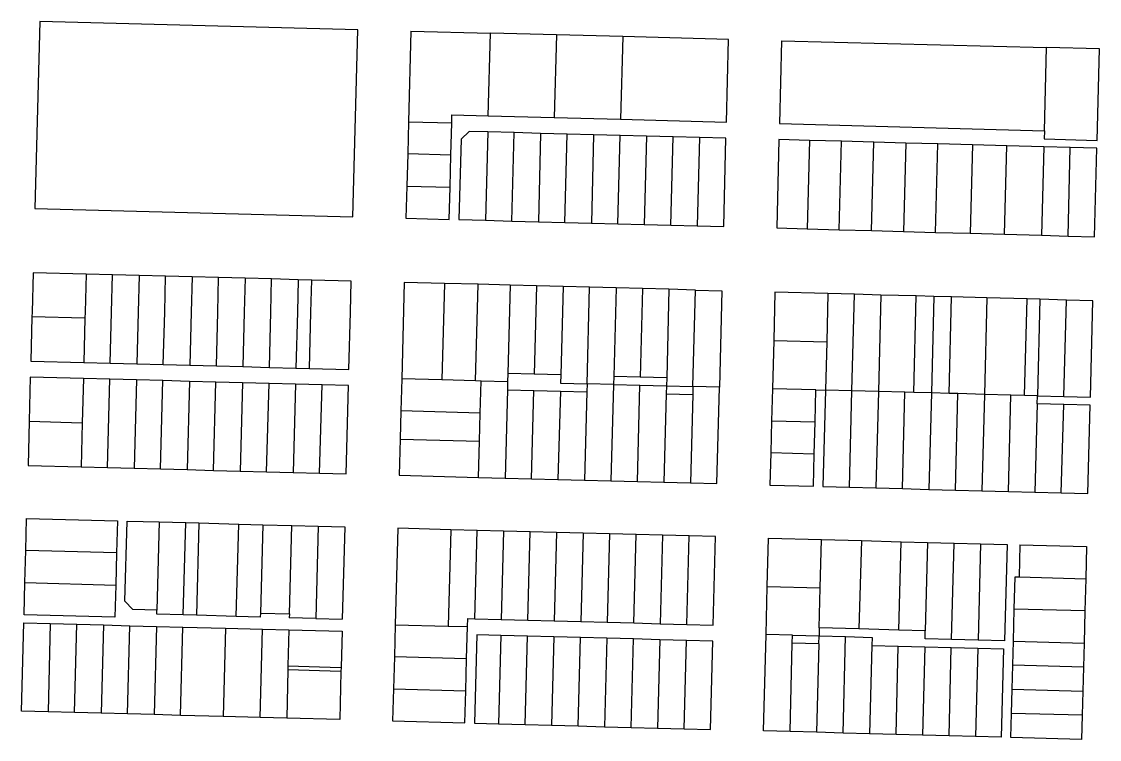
# Model space of a CAD drawing. Header units: inches. Extents: x 486468 to 494399, y 5455955 to 5460553.
# Drawn here: x 486935.6 to 487344.4, y 5457038.1 to 5457310.3 of the extents above; entities that cross this region are included whole.
import ezdxf

# ---------------------------------------------------------------- set-up
doc = ezdxf.new("R2010")
doc.units = ezdxf.units.IN
doc.header["$MEASUREMENT"] = 0
doc.layers.add('ParcelLines', color=10, linetype='Continuous')

msp = doc.modelspace()

# ---------------------------------------------------------------- linework, layer by layer
at = {"layer": 'ParcelLines', "color": 1}
for p, q in [((486942.5, 5457310.322), (486940.599, 5457239.421)), ((487063.144, 5457307.219), (486942.5, 5457310.322)), ((487061.292, 5457236.268), (487063.144, 5457307.219)), ((487083.243, 5457306.669), (487082.342, 5457272.268)), ((487083.243, 5457306.669), (487113.391, 5457305.887)), ((487112.54, 5457274.567), (487113.391, 5457305.887)), ((487138.489, 5457305.247), (487113.391, 5457305.887)), ((487138.489, 5457305.247), (487137.639, 5457273.916)), ((487163.588, 5457304.597), (487138.489, 5457305.247)), ((487163.588, 5457304.597), (487162.738, 5457273.266)), ((487203.738, 5457303.566), (487163.588, 5457304.597)), ((487202.887, 5457272.216), (487203.738, 5457303.566)), ((487223.838, 5457303.066), (487222.987, 5457271.665)), ((487223.838, 5457303.066), (487324.286, 5457300.477)), ((487323.486, 5457268.866), (487324.286, 5457300.477)), ((487344.386, 5457299.967), (487324.286, 5457300.477)), ((487343.486, 5457265.267), (487344.386, 5457299.967)), ((487098.761, 5457271.867), (487098.841, 5457274.917)), ((487098.841, 5457274.917), (487112.54, 5457274.567)), ((487082.342, 5457272.268), (487082.031, 5457260.118)), ((487082.342, 5457272.268), (487098.761, 5457271.867)), ((487098.441, 5457259.667), (487098.761, 5457271.867)), ((487112.54, 5457274.567), (487137.639, 5457273.916)), ((487137.639, 5457273.916), (487162.738, 5457273.266)), ((487162.738, 5457273.266), (487202.887, 5457272.216)), ((487222.987, 5457271.665), (487323.486, 5457268.866)), ((487102.259, 5457265.719), (487105.338, 5457268.639)), ((487112.39, 5457268.457), (487105.338, 5457268.639)), ((487112.39, 5457268.457), (487111.49, 5457234.956)), ((487122.44, 5457268.197), (487112.39, 5457268.457)), ((487121.539, 5457234.696), (487122.44, 5457268.197)), ((487132.439, 5457267.936), (487122.44, 5457268.197)), ((487132.439, 5457267.936), (487131.589, 5457234.436)), ((487142.489, 5457267.676), (487132.439, 5457267.936)), ((487141.638, 5457234.176), (487142.489, 5457267.676)), ((487152.538, 5457267.416), (487142.489, 5457267.676)), ((487152.538, 5457267.416), (487151.688, 5457233.915)), ((487162.588, 5457267.156), (487152.538, 5457267.416)), ((487161.687, 5457233.655), (487162.588, 5457267.156)), ((487172.637, 5457266.896), (487162.588, 5457267.156)), ((487172.637, 5457266.896), (487171.737, 5457233.395)), ((487182.687, 5457266.636), (487172.637, 5457266.896)), ((487323.486, 5457268.866), (487323.386, 5457265.866)), ((487102.259, 5457265.719), (487101.44, 5457235.216)), ((487181.787, 5457233.135), (487182.687, 5457266.636)), ((487192.687, 5457266.376), (487182.687, 5457266.636)), ((487192.687, 5457266.376), (487191.837, 5457232.875)), ((487202.737, 5457266.116), (487192.687, 5457266.376)), ((487201.887, 5457232.615), (487202.737, 5457266.116)), ((487222.837, 5457265.565), (487221.986, 5457232.065)), ((487234.437, 5457265.245), (487222.837, 5457265.565)), ((487234.437, 5457265.245), (487233.536, 5457231.745)), ((487246.587, 5457264.916), (487234.437, 5457265.245)), ((487245.736, 5457231.405), (487246.587, 5457264.916)), ((487258.786, 5457264.576), (487246.587, 5457264.916)), ((487257.886, 5457231.065), (487258.786, 5457264.576)), ((487270.936, 5457264.246), (487258.786, 5457264.576)), ((487270.936, 5457264.246), (487270.085, 5457230.725)), ((487283.136, 5457263.916), (487270.936, 5457264.246)), ((487282.235, 5457230.385), (487283.136, 5457263.916)), ((487296.236, 5457263.556), (487283.136, 5457263.916)), ((487296.236, 5457263.556), (487295.335, 5457230.025)), ((487309.286, 5457263.196), (487296.236, 5457263.556)), ((487308.435, 5457229.665), (487309.286, 5457263.196)), ((487323.286, 5457262.816), (487309.286, 5457263.196)), ((487323.286, 5457262.816), (487322.435, 5457229.276)), ((487333.336, 5457262.536), (487323.286, 5457262.816)), ((487323.386, 5457265.866), (487343.486, 5457265.267)), ((487082.031, 5457260.118), (487081.711, 5457247.918)), ((487098.11, 5457247.517), (487098.441, 5457259.667)), ((487332.485, 5457228.996), (487333.336, 5457262.536)), ((487343.386, 5457262.267), (487333.336, 5457262.536)), ((487342.535, 5457228.716), (487343.386, 5457262.267)), ((487081.711, 5457247.918), (487081.391, 5457235.767)), ((487081.711, 5457247.918), (487098.11, 5457247.517)), ((487097.79, 5457235.316), (487098.11, 5457247.517)), ((486940.599, 5457239.421), (487061.292, 5457236.268)), ((487081.391, 5457235.767), (487097.79, 5457235.316)), ((487101.44, 5457235.216), (487111.49, 5457234.956)), ((487111.49, 5457234.956), (487121.539, 5457234.696)), ((487121.539, 5457234.696), (487131.589, 5457234.436)), ((487131.589, 5457234.436), (487141.638, 5457234.176)), ((487141.638, 5457234.176), (487151.688, 5457233.915)), ((487151.688, 5457233.915), (487161.687, 5457233.655)), ((487161.687, 5457233.655), (487171.737, 5457233.395)), ((487171.737, 5457233.395), (487181.787, 5457233.135)), ((487181.787, 5457233.135), (487191.837, 5457232.875)), ((487191.837, 5457232.875), (487201.887, 5457232.615)), ((487221.986, 5457232.065), (487233.536, 5457231.745)), ((487233.536, 5457231.745), (487245.736, 5457231.405)), ((487245.736, 5457231.405), (487257.886, 5457231.065)), ((487257.886, 5457231.065), (487270.085, 5457230.725)), ((487270.085, 5457230.725), (487282.235, 5457230.385)), ((487282.235, 5457230.385), (487295.335, 5457230.025)), ((487295.335, 5457230.025), (487308.435, 5457229.665)), ((487308.435, 5457229.665), (487322.435, 5457229.276)), ((487322.435, 5457229.276), (487332.485, 5457228.996)), ((487332.485, 5457228.996), (487342.535, 5457228.716)), ((486960.098, 5457214.539), (486939.949, 5457215.071)), ((486970.147, 5457214.279), (486960.098, 5457214.539)), ((486980.197, 5457214.019), (486970.147, 5457214.279)), ((486980.197, 5457214.019), (486979.827, 5457200.069)), ((486990.246, 5457213.759), (486980.197, 5457214.019)), ((486989.876, 5457200.069), (486990.246, 5457213.759)), ((487000.296, 5457213.499), (486990.246, 5457213.759)), ((487010.345, 5457213.228), (487000.296, 5457213.499)), ((487020.395, 5457212.968), (487010.345, 5457213.228)), ((487020.395, 5457212.968), (487020.064, 5457200.068)), ((487030.443, 5457212.708), (487020.395, 5457212.968)), ((487030.123, 5457200.068), (487030.443, 5457212.708)), ((487040.543, 5457212.438), (487030.443, 5457212.708)), ((487040.543, 5457212.438), (487040.213, 5457200.068)), ((487045.693, 5457212.308), (487040.543, 5457212.438)), ((487045.363, 5457200.068), (487045.693, 5457212.308)), ((487060.642, 5457211.918), (487045.693, 5457212.308)), ((487060.322, 5457200.067), (487060.642, 5457211.918)), ((487080.751, 5457211.416), (487079.761, 5457174.816)), ((487095.95, 5457211.016), (487094.99, 5457174.415)), ((487108.74, 5457210.686), (487095.95, 5457211.016)), ((487107.739, 5457174.085), (487108.74, 5457210.686)), ((487120.889, 5457210.365), (487108.74, 5457210.686)), ((487120.889, 5457210.365), (487120.039, 5457176.815)), ((487130.938, 5457210.095), (487120.889, 5457210.365)), ((487130.938, 5457210.095), (487130.038, 5457176.565)), ((487140.988, 5457209.835), (487130.938, 5457210.095)), ((487140.988, 5457209.835), (487140.087, 5457176.314)), ((487151.027, 5457209.575), (487140.988, 5457209.835)), ((487150.086, 5457172.984), (487151.027, 5457209.575)), ((487161.087, 5457209.315), (487151.027, 5457209.575)), ((487161.087, 5457209.315), (487160.186, 5457175.764)), ((487171.086, 5457209.054), (487161.087, 5457209.315)), ((487171.086, 5457209.054), (487170.235, 5457175.514)), ((487181.136, 5457208.795), (487171.086, 5457209.054)), ((487181.136, 5457208.795), (487180.285, 5457175.264)), ((487191.185, 5457208.525), (487181.136, 5457208.795)), ((487190.235, 5457171.914), (487191.185, 5457208.525)), ((487191.185, 5457208.525), (487201.235, 5457208.265)), ((487201.235, 5457208.265), (487200.285, 5457171.664)), ((487221.335, 5457207.714), (487220.855, 5457189.414)), ((487241.435, 5457207.174), (487221.335, 5457207.714)), ((487241.435, 5457207.174), (487240.965, 5457188.864)), ((487251.485, 5457206.904), (487241.435, 5457207.174)), ((487250.535, 5457170.333), (487251.485, 5457206.904)), ((487261.535, 5457206.634), (487251.485, 5457206.904)), ((487261.535, 5457206.634), (487260.585, 5457170.064)), ((487274.935, 5457206.265), (487261.535, 5457206.634)), ((487273.985, 5457169.694), (487274.935, 5457206.265)), ((487281.635, 5457206.085), (487274.935, 5457206.265)), ((487281.635, 5457206.085), (487280.685, 5457169.514)), ((487288.335, 5457205.905), (487281.635, 5457206.085)), ((487287.385, 5457169.334), (487288.335, 5457205.905)), ((487301.685, 5457205.545), (487288.335, 5457205.905)), ((487301.685, 5457205.545), (487300.735, 5457168.964)), ((487316.935, 5457205.135), (487301.685, 5457205.545)), ((487315.985, 5457168.554), (487316.935, 5457205.135)), ((487321.785, 5457205.005), (487316.935, 5457205.135)), ((487321.785, 5457205.005), (487320.835, 5457168.414)), ((487331.835, 5457204.735), (487321.785, 5457205.005)), ((487330.885, 5457168.164), (487331.835, 5457204.735)), ((487341.885, 5457204.465), (487331.835, 5457204.735)), ((487340.935, 5457167.914), (487341.885, 5457204.465)), ((486939.529, 5457198.321), (486939.099, 5457181.57)), ((486959.708, 5457200.069), (486959.648, 5457197.819)), ((486969.247, 5457180.779), (486969.767, 5457200.069)), ((486979.827, 5457200.069), (486979.297, 5457180.519)), ((487009.494, 5457179.728), (487010.014, 5457200.068)), ((487020.064, 5457200.068), (487019.544, 5457179.468)), ((487040.213, 5457200.068), (487039.643, 5457178.937)), ((487059.742, 5457178.417), (487060.322, 5457200.067)), ((487220.855, 5457189.414), (487220.385, 5457171.113)), ((487220.855, 5457189.414), (487240.965, 5457188.864)), ((487240.965, 5457188.864), (487240.485, 5457170.613)), ((486939.099, 5457181.57), (486959.198, 5457181.039)), ((486959.198, 5457181.039), (486969.247, 5457180.779)), ((486969.247, 5457180.779), (486979.297, 5457180.519)), ((486979.297, 5457180.519), (486989.345, 5457180.258)), ((486989.345, 5457180.258), (486999.395, 5457179.998)), ((486999.395, 5457179.998), (487009.494, 5457179.728)), ((487009.494, 5457179.728), (487019.544, 5457179.468)), ((487019.544, 5457179.468), (487029.593, 5457179.208)), ((487029.593, 5457179.208), (487039.643, 5457178.937)), ((487039.643, 5457178.937), (487044.792, 5457178.807)), ((487044.792, 5457178.807), (487059.742, 5457178.417)), ((487120.039, 5457176.815), (487119.939, 5457173.765)), ((487130.038, 5457176.565), (487120.039, 5457176.815)), ((486938.899, 5457175.47), (486938.479, 5457158.77)), ((486959.048, 5457174.939), (486938.899, 5457175.47)), ((486959.048, 5457174.939), (486958.598, 5457158.219)), ((486969.097, 5457174.679), (486959.048, 5457174.939)), ((486968.196, 5457141.218), (486969.097, 5457174.679)), ((486979.147, 5457174.418), (486969.097, 5457174.679)), ((486979.147, 5457174.418), (486978.246, 5457140.948)), ((486989.195, 5457174.158), (486979.147, 5457174.418)), ((486988.295, 5457140.688), (486989.195, 5457174.158)), ((486999.245, 5457173.898), (486989.195, 5457174.158)), ((486999.245, 5457173.898), (486998.345, 5457140.417)), ((487009.294, 5457173.628), (486999.245, 5457173.898)), ((487019.344, 5457173.368), (487009.294, 5457173.628)), ((487019.344, 5457173.368), (487018.494, 5457139.887)), ((487029.443, 5457173.107), (487019.344, 5457173.368)), ((487028.543, 5457139.617), (487029.443, 5457173.107)), ((487039.493, 5457172.837), (487029.443, 5457173.107)), ((487049.542, 5457172.577), (487039.493, 5457172.837)), ((487079.761, 5457174.816), (487079.441, 5457162.665)), ((487107.739, 5457174.085), (487094.99, 5457174.415)), ((487109.889, 5457174.025), (487107.739, 5457174.085)), ((487109.568, 5457161.865), (487109.889, 5457174.025)), ((487119.939, 5457173.765), (487109.889, 5457174.025)), ((487119.939, 5457173.765), (487119.839, 5457170.715)), ((487140.087, 5457176.314), (487130.038, 5457176.565)), ((487140.087, 5457176.314), (487140.017, 5457173.264)), ((487140.017, 5457173.264), (487150.086, 5457172.984)), ((487150.086, 5457172.984), (487150.006, 5457169.964)), ((487160.085, 5457172.714), (487150.086, 5457172.984)), ((487160.085, 5457172.714), (487159.135, 5457136.163)), ((487160.186, 5457175.764), (487160.085, 5457172.714)), ((487160.085, 5457172.714), (487170.135, 5457172.444)), ((487170.235, 5457175.514), (487160.186, 5457175.764)), ((487180.285, 5457175.264), (487170.235, 5457175.514)), ((487180.285, 5457175.264), (487180.185, 5457172.184)), ((487059.592, 5457172.317), (487049.542, 5457172.577)), ((487058.691, 5457138.816), (487059.592, 5457172.317)), ((487119.839, 5457170.715), (487118.987, 5457137.214)), ((487119.839, 5457170.715), (487129.887, 5457170.464)), ((487129.037, 5457136.954), (487129.887, 5457170.464)), ((487129.887, 5457170.464), (487139.936, 5457170.214)), ((487139.936, 5457170.214), (487139.036, 5457136.694)), ((487139.936, 5457170.214), (487150.006, 5457169.964)), ((487150.006, 5457169.964), (487149.086, 5457136.423)), ((487169.184, 5457135.903), (487170.135, 5457172.444)), ((487170.135, 5457172.444), (487180.185, 5457172.184)), ((487180.085, 5457169.164), (487179.234, 5457135.643)), ((487180.185, 5457172.184), (487180.085, 5457169.164)), ((487180.085, 5457169.164), (487190.135, 5457168.914)), ((487180.185, 5457172.184), (487190.235, 5457171.914)), ((487190.135, 5457168.914), (487189.284, 5457135.373)), ((487190.235, 5457171.914), (487190.135, 5457168.914)), ((487200.285, 5457171.664), (487190.235, 5457171.914)), ((487199.334, 5457135.113), (487200.285, 5457171.664)), ((487220.385, 5457171.113), (487220.075, 5457158.964)), ((487236.835, 5457170.713), (487220.385, 5457171.113)), ((487236.515, 5457158.513), (487236.835, 5457170.713)), ((487236.835, 5457170.713), (487240.485, 5457170.613)), ((487240.485, 5457170.613), (487239.534, 5457134.013)), ((487250.535, 5457170.333), (487240.485, 5457170.613)), ((487249.584, 5457133.743), (487250.535, 5457170.333)), ((487260.585, 5457170.064), (487250.535, 5457170.333)), ((487260.585, 5457170.064), (487259.634, 5457133.473)), ((487270.635, 5457169.784), (487260.585, 5457170.064)), ((487269.684, 5457133.203), (487270.635, 5457169.784)), ((487273.985, 5457169.694), (487270.635, 5457169.784)), ((487280.685, 5457169.514), (487273.985, 5457169.694)), ((487280.685, 5457169.514), (487279.734, 5457132.933)), ((487287.385, 5457169.334), (487280.685, 5457169.514)), ((487290.735, 5457169.234), (487287.385, 5457169.334)), ((487289.734, 5457132.663), (487290.735, 5457169.234)), ((487300.735, 5457168.964), (487290.735, 5457169.234)), ((487300.735, 5457168.964), (487299.784, 5457132.393)), ((487310.785, 5457168.694), (487300.735, 5457168.964)), ((487309.834, 5457132.123), (487310.785, 5457168.694)), ((487315.985, 5457168.554), (487310.785, 5457168.694)), ((487320.835, 5457168.414), (487315.985, 5457168.554)), ((487320.785, 5457165.414), (487319.883, 5457131.853)), ((487320.785, 5457165.414), (487320.835, 5457168.414)), ((487330.834, 5457165.164), (487320.785, 5457165.414)), ((487320.835, 5457168.414), (487330.885, 5457168.164)), ((487329.933, 5457131.583), (487330.834, 5457165.164)), ((487340.884, 5457164.914), (487330.834, 5457165.164)), ((487330.885, 5457168.164), (487340.935, 5457167.914)), ((487339.983, 5457131.314), (487340.884, 5457164.914)), ((487079.441, 5457162.665), (487079.16, 5457151.965)), ((487109.568, 5457161.865), (487079.441, 5457162.665)), ((487109.288, 5457151.164), (487109.568, 5457161.865)), ((486938.479, 5457158.77), (486938.049, 5457142.019)), ((486958.598, 5457158.219), (486958.147, 5457141.488)), ((487220.075, 5457158.964), (487219.754, 5457146.764)), ((487220.075, 5457158.964), (487236.515, 5457158.513)), ((487236.204, 5457146.313), (487236.515, 5457158.513)), ((487079.16, 5457151.965), (487078.789, 5457138.265)), ((487079.16, 5457151.965), (487109.288, 5457151.164)), ((487108.938, 5457137.474), (487109.288, 5457151.164)), ((487219.754, 5457146.764), (487219.434, 5457134.563)), ((487236.204, 5457146.313), (487219.754, 5457146.764)), ((487235.884, 5457134.113), (487236.204, 5457146.313)), ((486938.049, 5457142.019), (486958.147, 5457141.488)), ((486958.147, 5457141.488), (486968.196, 5457141.218)), ((486968.196, 5457141.218), (486978.246, 5457140.948)), ((486978.246, 5457140.948), (486988.295, 5457140.688)), ((486988.295, 5457140.688), (486998.345, 5457140.417)), ((486998.345, 5457140.417), (487008.444, 5457140.147)), ((487008.444, 5457140.147), (487018.494, 5457139.887)), ((487018.494, 5457139.887), (487028.543, 5457139.617)), ((487028.543, 5457139.617), (487038.592, 5457139.357)), ((487038.592, 5457139.357), (487048.642, 5457139.086)), ((487048.642, 5457139.086), (487058.691, 5457138.816)), ((487078.789, 5457138.265), (487108.938, 5457137.474)), ((487108.938, 5457137.474), (487118.987, 5457137.214)), ((487118.987, 5457137.214), (487129.037, 5457136.954)), ((487129.037, 5457136.954), (487139.036, 5457136.694)), ((487139.036, 5457136.694), (487149.086, 5457136.423)), ((487149.086, 5457136.423), (487159.135, 5457136.163)), ((487159.135, 5457136.163), (487169.184, 5457135.903)), ((487169.184, 5457135.903), (487179.234, 5457135.643)), ((487179.234, 5457135.643), (487189.284, 5457135.373)), ((487189.284, 5457135.373), (487199.334, 5457135.113)), ((487219.434, 5457134.563), (487235.884, 5457134.113)), ((487239.534, 5457134.013), (487249.584, 5457133.743)), ((487249.584, 5457133.743), (487259.634, 5457133.473)), ((487259.634, 5457133.473), (487269.684, 5457133.203)), ((487269.684, 5457133.203), (487279.734, 5457132.933)), ((487279.734, 5457132.933), (487289.734, 5457132.663)), ((487289.734, 5457132.663), (487299.784, 5457132.393)), ((487299.784, 5457132.393), (487309.834, 5457132.123)), ((487309.834, 5457132.123), (487319.883, 5457131.853)), ((487319.883, 5457131.853), (487329.933, 5457131.583)), ((487329.933, 5457131.583), (487339.983, 5457131.314)), ((486937.178, 5457109.718), (486937.498, 5457121.918)), ((486937.498, 5457121.918), (486971.946, 5457120.968)), ((486971.946, 5457120.968), (486971.626, 5457108.818)), ((486974.813, 5457090.486), (486975.596, 5457120.918)), ((486975.596, 5457120.918), (486987.795, 5457120.597)), ((486987.795, 5457120.597), (486997.845, 5457120.327)), ((486997.845, 5457120.327), (487002.844, 5457120.197)), ((487002.844, 5457120.197), (487017.943, 5457119.797)), ((487017.943, 5457119.797), (487027.093, 5457119.547)), ((487027.093, 5457119.547), (487038.041, 5457119.256)), ((487037.181, 5457085.766), (487038.041, 5457119.256)), ((487038.041, 5457119.256), (487048.091, 5457118.986)), ((487048.091, 5457118.986), (487058.14, 5457118.716)), ((487058.14, 5457118.716), (487057.23, 5457083.705)), ((487078.289, 5457118.164), (487077.309, 5457081.614)), ((487098.338, 5457117.644), (487078.289, 5457118.164)), ((487108.388, 5457117.374), (487098.338, 5457117.644)), ((487107.537, 5457083.893), (487108.388, 5457117.374)), ((487118.437, 5457117.114), (487108.388, 5457117.374)), ((487118.437, 5457117.114), (487117.537, 5457083.623)), ((487128.486, 5457116.853), (487118.437, 5457117.114)), ((487127.586, 5457083.353), (487128.486, 5457116.853)), ((487138.536, 5457116.593), (487128.486, 5457116.853)), ((487138.536, 5457116.593), (487137.636, 5457083.083)), ((487148.585, 5457116.323), (487138.536, 5457116.593)), ((487148.585, 5457116.323), (487147.685, 5457082.813)), ((487158.635, 5457116.063), (487148.585, 5457116.323)), ((487158.635, 5457116.063), (487157.735, 5457082.542)), ((487168.684, 5457115.793), (487158.635, 5457116.063)), ((487167.784, 5457082.272), (487168.684, 5457115.793)), ((487178.734, 5457115.533), (487168.684, 5457115.793)), ((487178.734, 5457115.533), (487177.834, 5457082.002)), ((487188.734, 5457115.273), (487178.734, 5457115.533)), ((487187.884, 5457081.732), (487188.734, 5457115.273)), ((487198.784, 5457115.013), (487188.734, 5457115.273)), ((487197.934, 5457081.462), (487198.784, 5457115.013)), ((487218.404, 5457096.163), (487218.884, 5457114.463)), ((487218.884, 5457114.463), (487238.984, 5457113.922)), ((487238.524, 5457095.612), (487238.984, 5457113.922)), ((487238.984, 5457113.922), (487254.084, 5457113.512)), ((487254.084, 5457113.512), (487253.184, 5457080.002)), ((487254.084, 5457113.512), (487269.134, 5457113.102)), ((487268.283, 5457079.592), (487269.134, 5457113.102)), ((487269.134, 5457113.102), (487279.184, 5457112.823)), ((487279.184, 5457112.823), (487278.333, 5457079.312)), ((487279.184, 5457112.823), (487289.234, 5457112.553)), ((487288.283, 5457075.992), (487289.234, 5457112.553)), ((487289.234, 5457112.553), (487299.283, 5457112.283)), ((487299.283, 5457112.283), (487298.333, 5457075.732)), ((487299.283, 5457112.283), (487309.333, 5457112.013)), ((487309.333, 5457112.013), (487308.383, 5457075.462)), ((487314.206, 5457111.92), (487313.889, 5457099.721)), ((487314.206, 5457111.92), (487339.483, 5457111.213)), ((486936.868, 5457097.568), (486937.178, 5457109.718)), ((486971.626, 5457108.818), (486971.306, 5457096.617)), ((487339.483, 5457111.213), (487339.163, 5457099.013)), ((487312.053, 5457087.563), (487312.373, 5457099.763)), ((487312.373, 5457099.763), (487313.889, 5457099.721)), ((487313.889, 5457099.721), (487339.163, 5457099.013)), ((486936.548, 5457085.368), (486936.868, 5457097.568)), ((486971.306, 5457096.617), (486970.996, 5457084.467)), ((487217.934, 5457077.913), (487218.404, 5457096.163)), ((487218.404, 5457096.163), (487238.524, 5457095.612)), ((487238.134, 5457080.413), (487238.524, 5457095.612)), ((487339.163, 5457099.013), (487338.853, 5457086.863)), ((486974.813, 5457090.486), (486977.781, 5457087.357)), ((486986.886, 5457087.11), (486977.781, 5457087.357)), ((486986.845, 5457085.587), (486986.886, 5457087.11)), ((487311.733, 5457075.363), (487312.053, 5457087.563)), ((487338.853, 5457086.863), (487312.053, 5457087.563)), ((487338.853, 5457086.863), (487338.533, 5457074.663)), ((486970.996, 5457084.467), (486936.548, 5457085.368)), ((486996.895, 5457085.317), (486986.845, 5457085.587)), ((487001.944, 5457085.187), (486996.895, 5457085.317)), ((487017.042, 5457084.776), (487001.944, 5457085.187)), ((487026.142, 5457084.536), (487017.042, 5457084.776)), ((487026.182, 5457086.056), (487026.142, 5457084.536)), ((487026.182, 5457086.056), (487037.181, 5457085.766)), ((487037.181, 5457085.766), (487037.141, 5457084.236)), ((487047.191, 5457083.966), (487037.141, 5457084.236)), ((487047.191, 5457083.966), (487057.23, 5457083.705)), ((487104.708, 5457080.913), (487104.788, 5457083.963)), ((487104.788, 5457083.963), (487107.537, 5457083.893)), ((487107.537, 5457083.893), (487117.537, 5457083.623)), ((487117.537, 5457083.623), (487127.586, 5457083.353)), ((487127.586, 5457083.353), (487137.636, 5457083.083)), ((487137.636, 5457083.083), (487147.685, 5457082.813)), ((487147.685, 5457082.813), (487157.735, 5457082.542)), ((486935.598, 5457048.869), (486936.448, 5457082.318)), ((486936.448, 5457082.318), (486946.497, 5457082.048)), ((486946.497, 5457082.048), (486956.597, 5457081.788)), ((486955.697, 5457048.327), (486956.597, 5457081.788)), ((486956.597, 5457081.788), (486966.646, 5457081.517)), ((486966.646, 5457081.517), (486976.696, 5457081.247)), ((486975.796, 5457047.787), (486976.696, 5457081.247)), ((486976.696, 5457081.247), (486986.745, 5457080.987)), ((486986.745, 5457080.987), (486985.845, 5457047.517)), ((486986.745, 5457080.987), (486996.795, 5457080.717)), ((486996.795, 5457080.717), (487012.943, 5457080.286)), ((487012.943, 5457080.286), (487026.942, 5457079.916)), ((487026.942, 5457079.916), (487036.991, 5457079.646)), ((487036.991, 5457079.646), (487036.642, 5457065.966)), ((487036.991, 5457079.646), (487057.14, 5457079.115)), ((487057.14, 5457079.115), (487056.77, 5457065.415)), ((487077.309, 5457081.614), (487076.989, 5457069.464)), ((487077.309, 5457081.614), (487097.388, 5457081.104)), ((487097.388, 5457081.104), (487104.708, 5457080.913)), ((487104.388, 5457068.713), (487104.708, 5457080.913)), ((487157.735, 5457082.542), (487167.784, 5457082.272)), ((487167.784, 5457082.272), (487177.834, 5457082.002)), ((487177.834, 5457082.002), (487187.884, 5457081.732)), ((487187.884, 5457081.732), (487197.934, 5457081.462)), ((487238.134, 5457080.413), (487238.034, 5457077.363)), ((487253.184, 5457080.002), (487238.134, 5457080.413)), ((487268.283, 5457079.592), (487253.184, 5457080.002)), ((487278.333, 5457079.312), (487268.283, 5457079.592)), ((487278.233, 5457076.262), (487278.333, 5457079.312)), ((487108.287, 5457077.763), (487107.388, 5457044.263)), ((487117.387, 5457077.523), (487108.287, 5457077.763)), ((487117.387, 5457077.523), (487116.537, 5457044.013)), ((487127.436, 5457077.263), (487117.387, 5457077.523)), ((487126.587, 5457043.743), (487127.436, 5457077.263)), ((487137.486, 5457076.993), (487127.436, 5457077.263)), ((487137.486, 5457076.993), (487136.636, 5457043.473)), ((487147.535, 5457076.733), (487137.486, 5457076.993)), ((487146.636, 5457043.213), (487147.535, 5457076.733)), ((487157.585, 5457076.462), (487147.535, 5457076.733)), ((487157.585, 5457076.462), (487156.685, 5457042.942)), ((487167.634, 5457076.202), (487157.585, 5457076.462)), ((487166.734, 5457042.672), (487167.634, 5457076.202)), ((487177.684, 5457075.942), (487167.634, 5457076.202)), ((487177.684, 5457075.942), (487176.784, 5457042.402)), ((487187.734, 5457075.672), (487177.684, 5457075.942)), ((487186.834, 5457042.132), (487187.734, 5457075.672)), ((487197.784, 5457075.412), (487187.734, 5457075.672)), ((487196.884, 5457041.862), (487197.784, 5457075.412)), ((487216.983, 5457041.363), (487217.934, 5457077.913)), ((487227.984, 5457077.633), (487217.934, 5457077.913)), ((487227.033, 5457041.093), (487227.904, 5457074.587)), ((487227.904, 5457074.587), (487227.984, 5457077.633)), ((487237.954, 5457074.317), (487227.904, 5457074.587)), ((487227.984, 5457077.633), (487238.034, 5457077.363)), ((487237.954, 5457074.317), (487238.034, 5457077.363)), ((487238.034, 5457077.363), (487248.084, 5457077.092)), ((487247.133, 5457040.543), (487248.084, 5457077.092)), ((487248.084, 5457077.092), (487258.133, 5457076.812)), ((487258.133, 5457076.812), (487258.083, 5457073.762)), ((487288.283, 5457075.992), (487278.233, 5457076.262)), ((487298.333, 5457075.732), (487288.283, 5457075.992)), ((487308.383, 5457075.462), (487298.333, 5457075.732)), ((487311.493, 5457066.263), (487311.733, 5457075.363)), ((487311.733, 5457075.363), (487338.533, 5457074.663)), ((487338.533, 5457074.663), (487338.293, 5457065.513)), ((487237.954, 5457074.317), (487237.083, 5457040.813)), ((487258.083, 5457073.762), (487257.183, 5457040.272)), ((487258.083, 5457073.762), (487268.083, 5457073.502)), ((487267.233, 5457040.002), (487268.083, 5457073.502)), ((487268.083, 5457073.502), (487278.133, 5457073.242)), ((487278.133, 5457073.242), (487277.283, 5457039.722)), ((487278.133, 5457073.242), (487288.183, 5457072.982)), ((487287.333, 5457039.452), (487288.183, 5457072.982)), ((487288.183, 5457072.982), (487298.233, 5457072.712)), ((487298.233, 5457072.712), (487297.383, 5457039.182)), ((487298.233, 5457072.712), (487307.983, 5457072.462)), ((487307.983, 5457072.462), (487307.133, 5457038.912)), ((487076.989, 5457069.464), (487076.659, 5457057.264)), ((487104.388, 5457068.713), (487076.989, 5457069.464)), ((487104.068, 5457056.563), (487104.388, 5457068.713)), ((487036.642, 5457065.966), (487036.602, 5457064.466)), ((487056.73, 5457063.915), (487056.241, 5457045.615)), ((487056.77, 5457065.415), (487056.73, 5457063.915)), ((487311.263, 5457057.113), (487311.493, 5457066.263)), ((487338.293, 5457065.513), (487311.493, 5457066.263)), ((487338.293, 5457065.513), (487338.063, 5457056.413)), ((487076.659, 5457057.264), (487076.34, 5457045.115)), ((487103.738, 5457044.363), (487104.068, 5457056.563)), ((487311.023, 5457047.963), (487311.263, 5457057.113)), ((487311.263, 5457057.113), (487338.063, 5457056.413)), ((487338.063, 5457056.413), (487337.823, 5457047.263)), ((486945.648, 5457048.597), (486935.598, 5457048.869)), ((486955.697, 5457048.327), (486945.648, 5457048.597)), ((486965.747, 5457048.057), (486955.697, 5457048.327)), ((486975.796, 5457047.787), (486965.747, 5457048.057)), ((486985.845, 5457047.517), (486975.796, 5457047.787)), ((486995.894, 5457047.247), (486985.845, 5457047.517)), ((487012.043, 5457046.806), (486995.894, 5457047.247)), ((487026.092, 5457046.426), (487012.043, 5457046.806)), ((487036.142, 5457046.156), (487026.092, 5457046.426)), ((487056.241, 5457045.615), (487036.142, 5457046.156)), ((487310.783, 5457038.813), (487311.023, 5457047.963)), ((487337.823, 5457047.263), (487311.023, 5457047.963)), ((487337.823, 5457047.263), (487337.583, 5457038.113)), ((487076.34, 5457045.115), (487103.738, 5457044.363)), ((487107.388, 5457044.263), (487116.537, 5457044.013)), ((487116.537, 5457044.013), (487126.587, 5457043.743)), ((487126.587, 5457043.743), (487136.636, 5457043.473)), ((487136.636, 5457043.473), (487146.636, 5457043.213)), ((487146.636, 5457043.213), (487156.685, 5457042.942)), ((487156.685, 5457042.942), (487166.734, 5457042.672)), ((487166.734, 5457042.672), (487176.784, 5457042.402)), ((487176.784, 5457042.402), (487186.834, 5457042.132)), ((487186.834, 5457042.132), (487196.884, 5457041.862)), ((487227.033, 5457041.093), (487216.983, 5457041.363)), ((487237.083, 5457040.813), (487227.033, 5457041.093)), ((487247.133, 5457040.543), (487237.083, 5457040.813)), ((487257.183, 5457040.272), (487247.133, 5457040.543)), ((487267.233, 5457040.002), (487257.183, 5457040.272)), ((487277.283, 5457039.722), (487267.233, 5457040.002)), ((487287.333, 5457039.452), (487277.283, 5457039.722)), ((487297.383, 5457039.182), (487287.333, 5457039.452)), ((487307.133, 5457038.912), (487297.383, 5457039.182)), ((487337.583, 5457038.113), (487310.783, 5457038.813))]:
    msp.add_line(p, q, dxfattribs=at)
for points in [[(487098.441, 5457259.667), (487082.041, 5457260.118), (487082.031, 5457260.118)], [(486939.949, 5457215.071), (486939.569, 5457200.071), (486939.529, 5457198.321)], [(486960.098, 5457214.539), (486960.098, 5457214.519), (486959.708, 5457200.069)], [(486969.767, 5457200.069), (486970.147, 5457214.269), (486970.147, 5457214.279)], [(487000.296, 5457213.499), (487000.296, 5457213.469), (486999.936, 5457200.068)], [(487010.014, 5457200.068), (487010.345, 5457213.218), (487010.345, 5457213.228)], [(487095.95, 5457211.016), (487095.94, 5457211.016), (487080.751, 5457211.416)], [(486959.648, 5457197.819), (486939.549, 5457198.321), (486939.529, 5457198.321)], [(486959.648, 5457197.819), (486959.198, 5457181.069), (486959.198, 5457181.039)], [(486989.345, 5457180.258), (486989.345, 5457180.268), (486989.876, 5457200.069)], [(486999.936, 5457200.068), (486999.395, 5457180.018), (486999.395, 5457179.998)], [(487029.593, 5457179.208), (487029.593, 5457179.218), (487030.123, 5457200.068)], [(487044.792, 5457178.807), (487044.792, 5457178.817), (487045.363, 5457200.068)], [(487008.444, 5457140.147), (487008.444, 5457140.167), (487009.294, 5457173.618), (487009.294, 5457173.628)], [(487039.493, 5457172.837), (487038.592, 5457139.367), (487038.592, 5457139.357)], [(487094.99, 5457174.415), (487079.791, 5457174.815), (487079.761, 5457174.816)], [(487048.642, 5457139.086), (487049.542, 5457172.567), (487049.542, 5457172.577)], [(486938.479, 5457158.77), (486938.499, 5457158.77), (486958.598, 5457158.219)], [(486987.795, 5457120.597), (486987.795, 5457120.567), (486986.886, 5457087.11)], [(486996.895, 5457085.317), (486997.845, 5457120.317), (486997.845, 5457120.327)], [(487002.844, 5457120.197), (487002.844, 5457120.167), (487001.944, 5457085.187)], [(487017.042, 5457084.776), (487017.943, 5457119.767), (487017.943, 5457119.797)], [(487027.093, 5457119.547), (487027.093, 5457119.517), (487026.182, 5457086.056)], [(487048.091, 5457118.986), (487048.091, 5457118.966), (487047.191, 5457083.966)], [(487098.338, 5457117.644), (487097.388, 5457081.114), (487097.388, 5457081.104)], [(486971.626, 5457108.818), (486971.596, 5457108.818), (486937.198, 5457109.718), (486937.178, 5457109.718)], [(486936.868, 5457097.568), (486971.296, 5457096.617), (486971.306, 5457096.617)], [(486946.497, 5457082.048), (486945.648, 5457048.617), (486945.648, 5457048.597)], [(486966.646, 5457081.517), (486965.747, 5457048.067), (486965.747, 5457048.057)], [(486995.894, 5457047.247), (486995.894, 5457047.267), (486996.795, 5457080.717)], [(487012.943, 5457080.286), (487012.043, 5457046.816), (487012.043, 5457046.806)], [(487026.092, 5457046.426), (487026.092, 5457046.466), (487026.942, 5457079.916)], [(487036.602, 5457064.466), (487036.142, 5457046.166), (487036.142, 5457046.156)], [(487056.73, 5457063.915), (487056.69, 5457063.915), (487036.602, 5457064.466)], [(487036.642, 5457065.966), (487056.74, 5457065.415), (487056.77, 5457065.415)], [(487076.659, 5457057.264), (487104.038, 5457056.563), (487104.068, 5457056.563)]]:
    msp.add_lwpolyline(points, dxfattribs=at)

doc.saveas('drawing.dxf')
